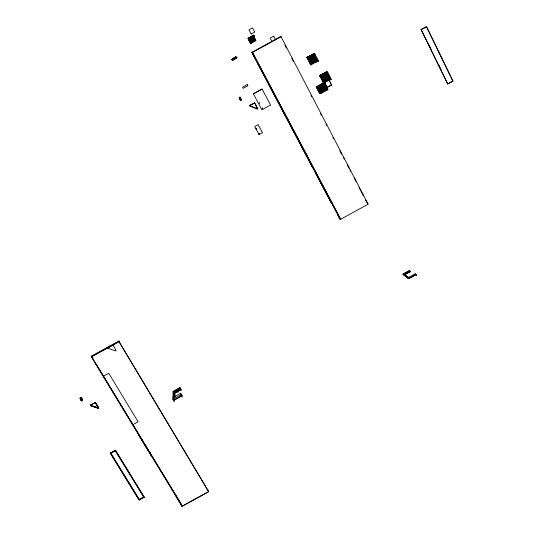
<?xml version="1.0" encoding="UTF-8"?>
<svg xmlns="http://www.w3.org/2000/svg" width="533" height="533" viewBox="0 0 533 533"><rect width="100%" height="100%" fill="white"/><g stroke="black" fill="none" stroke-linecap="round" stroke-linejoin="round"><path stroke-width="0.8" d="M174.018 399.304L174.311 401.602L172.905 399.23L173.092 391.515L180.007 387.711L173.965 391.209L173.845 397.005L174.211 397.631L174.331 391.648L176.27 390.582M174.944 397.138L175.017 392.801L177.596 391.389L177.915 392.101L178.502 391.782L178.182 391.062L181.053 389.483L175.017 392.974L174.657 392.368L180.687 388.87L173.778 392.674M177.915 392.101L178.502 391.608M178.182 391.062L178.502 391.782M177.496 389.903L177.815 390.622L177.496 389.903L180.367 388.33L174.331 391.822L173.965 391.209M176.909 390.396L177.236 390.936L180.687 389.037M173.352 491.353L182.046 506.35L208.703 491.679L118.919 341.406L91.223 356.71L182.046 506.35M174.577 396.525L174.657 392.188M173.985 401.043L174.005 399.883M173.278 399.863L173.305 398.704M173.338 397.371L173.458 392.128L173.092 391.515M150.559 453.117L150.459 454.496M150.819 455.122L150.659 454.782M149.407 452.764L149.52 451.418M149.746 453.317L149.853 451.964M144.21 497.282L115.408 450.212L110.278 453.217L139.173 500.054L144.21 497.282L115.408 450.212M148.327 450.991L148.447 449.645M110.877 453.15L139.333 499.408L143.677 496.936M146.335 446.174L146.222 447.527M145.502 446.341L145.629 445.008M139.173 500.054L110.318 453.017M142.331 441.124L142.471 439.818M119.059 341.766L119.026 340.96L91.409 356.151L91.223 356.71M119.026 340.96L118.899 341.486L208.703 491.679M90.49 404.98L90.597 405.793L98.192 408.298L98.472 407.978M98.472 408.065L98.498 407.432L95.347 402.455L90.523 405.04L90.803 404.767M103.662 376.012L108.785 373.327L138.12 421.803L133.01 424.614M98.465 407.578L95.567 402.635M94.947 402.482L95.527 402.781M107.992 347.729L108.139 348.409L115.848 350.98L116.087 350.341L113.109 345.371C110.751 344.185 103.369 351.267 112.523 345.091M90.61 405.413L95.234 402.642L98.378 407.852L90.53 405.28M90.597 405.793L90.423 405.34M257.706 108.865L257.759 108.479M249.584 105.487L249.577 105.894M96.306 364.425L182.353 506.084M96.173 364.059L96.027 364.525L96.34 364.352M82.515 400.323L82.622 399.99C81.522 395.626 78.338 398.064 81.582 400.836L82.515 400.323L81.056 397.451M81.582 400.836L82.415 400.23M80.203 398.864L81.436 400.909L80.296 398.811M93.442 359.495L93.561 359.835M91.869 356.264L91.676 356.824L119.079 341.706M249.551 105.487L249.957 105.174M257.739 108.872L257.412 109.118L249.517 105.787M251.15 34.052L254.741 32.067L252.542 27.883L248.951 29.875L251.196 34.019M248.958 37.89L248.724 38.656L249.111 38.343L248.331 38.849L248.151 38.509L248.598 38.09L251.196 43.113L251.596 42.887L248.958 37.89L251.596 42.887M249.184 37.776L251.816 42.773L252.216 42.547L249.577 37.55L252.216 42.547M250.144 37.25L252.775 42.247L250.517 37.963M250.443 37.083L253.075 42.08L253.435 41.88L250.836 36.857M249.784 37.443L252.415 42.44L252.815 42.22M251.416 36.55L254.088 41.521L253.688 41.741L251.096 36.717L253.688 41.741M251.723 36.384L254.354 41.381L254.747 41.154L252.116 36.157L254.747 41.154M249.191 38.676L248.451 39.175L249.191 38.676L249.384 39.049L248.644 39.549L249.384 39.049M252.349 36.037L254.981 41.034L255.374 40.814L252.742 35.811L255.374 40.814M253.348 35.484L255.98 40.488L255.62 40.681L252.988 35.684L255.62 40.681M250.09 38.296L254.121 36.044L254.587 36.937L250.557 39.175L250.184 38.223M250.277 38.236L250.557 39.175M253.801 35.231L248.505 38.243L248.718 38.536L254.021 35.644L253.801 35.231L248.565 38.116M250.39 38.449L253.988 36.391M249.517 39.309L248.778 39.808L249.517 39.309L249.711 39.682L248.971 40.175L249.331 39.982M254.021 35.644L248.331 38.849M250.577 38.849L254.208 36.85M254.121 36.044L254.434 37.024M250.617 38.922L254.261 36.91M249.091 40.375L249.83 39.882L250.024 40.255L249.284 40.748L249.091 40.375L249.83 39.882M254.128 36.697L250.497 38.689L254.101 36.61M254.587 36.937L253.968 36.131M250.157 40.515L249.411 41.008L250.157 40.515L250.35 40.888L249.611 41.374L249.97 41.181M250.683 41.521L249.937 42.007L250.683 41.521L250.483 41.148L249.744 41.634L250.097 41.441M251.01 42.147L250.257 42.633L251.01 42.147L250.81 41.781L250.064 42.267L250.423 42.067M251.356 42.813L250.61 43.293L251.356 42.813L251.163 42.44L250.41 42.92L250.77 42.727M233.614 58.104L234.3 59.383L233.354 59.903L232.668 58.623L233.634 58.09L232.668 58.623M234.84 57.377L235.733 56.891L236.439 58.21L235.546 58.697L234.853 57.371L235.733 56.891M248.151 38.509L248.878 37.97M327.575 89.771L328.048 89.464L327.808 88.998L326.196 89.311M234.027 59.11L235.379 58.357L234.027 59.11L233.86 58.803M234.3 59.383L233.354 59.903M235.546 58.697L236.439 58.21M273.722 36.184L275.528 39.649M331.633 202.46L331.279 202.613L251.902 52.341L340.047 219.136L340.354 218.97L252.189 52.187L256.087 59.916M252.236 52.554L252.529 52.387L340.72 219.256L368.123 204.186L281.044 36.717L252.229 52.614M232.461 59.25C234.027 58.483 230.569 59.649 232.441 60.229L237.052 57.697L236.459 56.984L235.833 57.331M281.044 36.717L280.471 36.644L280.738 36.957M313.584 53.88L313.131 54.126L313.477 54.752L313.97 54.479L313.651 53.746L306.895 57.437L307.248 57.917L306.988 57.411M312.118 55.232L311.858 54.726L314.617 53.567L314.916 54.06M327.715 72.361L327.415 71.875L325.843 72.295L326.283 73.054L326.776 72.781L326.256 71.928L326.516 72.428M329.494 79.677L331.293 79.237L327.768 72.368L325.67 72.941L325.41 72.441L327.415 71.875M315.636 173.258L316.076 173.172L315.636 173.258L331.073 202.46L331.986 202.713M337.362 214.199C337.869 213.506 338.835 218.557 340.047 219.136M339.914 219.03L340.72 219.256M80.017 398.291L80.949 397.778M82.622 399.99L80.896 397.538M180.754 390.542L181.34 390.223M172.952 397.498L180.74 393.214L182.133 395.573L182.146 397.292L180.747 394.92L180.74 393.214M172.905 399.23L180.747 394.92M174.344 399.857L182.133 395.573M408.031 278.512L402.955 274.049L409.704 270.504L403.921 273.689L405.4 275.228M173.611 400.416L181.447 396.106M403.268 274.655L410.017 271.11L404.234 274.288M403.548 275.195L410.297 271.65L404.514 274.828M415.187 273.782L416.593 275.561L415.187 273.782L408.571 277.42L403.921 273.689M415.987 274.395L408.485 278.519L402.955 274.049M406.259 276.241L409.177 278.586L415.793 274.948M110.278 453.217L115.375 450.412M110.857 453.23L115.248 450.818L143.67 497.022M139.193 499.834L144.23 497.062M182.046 506.223L208.696 491.579M249.711 39.682L249.151 39.509M250.024 40.255L249.471 40.082M249.284 40.748L249.644 40.548M250.35 40.888L249.797 40.715M250.483 41.148L250.323 41.714M250.45 41.974L250.81 41.781M250.803 42.64L251.163 42.44M273.782 36.151L270.198 38.129L272.003 41.587M233.654 58.41L234.953 57.864M231.848 59.516L232.415 60.182L231.868 59.556L234.467 58.064M235.859 57.377L236.459 56.984M235.086 57.87L235.606 57.584M233.934 58.657L235.18 57.97M237.025 57.651L236.425 58.037M251.789 52.407L280.638 36.55M254.181 55.912L253.861 56.085M263.575 74.66L257.719 63.66L258.032 63.487M263.535 74.667L263.888 74.487L256.859 61.375M306.895 57.437L314.617 53.567M308.181 56.991L308.674 56.718L307.215 57.271L307.474 57.777L308.44 57.504L308.087 56.791L309.56 56.232L309.826 56.745L308.84 57.024M311.252 55.319L309.42 56.072L309.68 56.578M311.598 55.139L312.098 54.866L312.358 55.379L310.259 55.612L310.519 56.118M312.864 54.426L311.099 55.166L311.512 55.832L311.019 56.105L310.606 55.432M313.211 54.246L313.71 53.973M307.155 57.937L313.91 54.253M313.937 54.373L313.384 54.679L316.782 61.462M307.394 58.184L307.741 58.663L307.394 58.184L310.726 56.351M307.481 58.157L313.484 54.859M312.958 54.786L314.97 54.066L318.534 60.995L316.922 61.555M307.654 58.69L314.41 54.999M313.504 56.745L314.57 55.878L308.194 59.536L307.841 59.056L314.503 55.392M318.534 60.995C314.177 61.881 317.715 64.18 313.151 56.598L314.57 55.878M308.101 59.563L313.431 56.631M239.184 97.572L240.669 100.404L239.144 97.566L240.083 97.033L241.676 99.878L240.543 100.484L239.444 98.185M308.281 59.903L308.634 60.382L308.281 59.903L314.37 56.578M308.54 60.409L313.964 57.451M314.443 58.383L309.113 61.315L308.76 60.829L314.85 57.511M312.251 166.856L312.691 166.762L312.251 166.856L268.206 83.508L268.559 83.335L252.182 52.187M309.02 61.335L315.01 58.044M309.207 61.695L309.56 62.174L309.207 61.695L315.296 58.377M309.466 62.201L315.556 58.883M309.686 62.627L310.039 63.107L309.686 62.627L315.01 59.696M309.78 62.601L315.776 59.31M253.368 93.828L262.096 89.044L270.591 105.048L261.89 109.811L253.368 93.828L262.096 89.044M309.946 63.127L316.036 59.816M310.139 63.507L310.492 63.987L310.139 63.507L314.796 60.949M310.233 63.487L316.895 59.823M310.399 64.013L317.155 60.329M310.606 64.406L310.959 64.893L310.606 64.406L316.029 61.462M310.866 64.913L317.615 61.235M249.711 105.307L254.821 102.896M319.627 75.573L319.987 76.059L319.627 75.573L326.363 71.915M321.506 75.013L319.953 75.426L320.213 75.926L321.272 75.786L321.765 75.519L321.506 75.013L320.44 75.153L320.699 75.659L321.765 75.519M321.272 75.786L320.826 74.946L322.385 74.527L322.645 75.033L321.086 75.446M323.225 74.074L321.659 74.493L321.919 75L322.991 74.853L323.491 74.58L322.985 73.774L324.071 73.621L324.331 74.127L322.751 74.547M322.152 74.227L324.071 73.621M324.91 73.168L324.417 73.441L324.677 73.947L325.17 73.674L324.91 73.168L323.331 73.594M325.177 73.001L325.67 72.728L325.93 73.234L324.084 73.161L324.344 73.661M326.516 72.275L324.577 72.888L324.837 73.394L325.93 73.234M319.887 76.072L321.312 75.333M321.919 75L322.412 74.727M322.638 74.6L326.622 72.415M320.12 76.319L320.48 76.805L320.12 76.319L326.189 73.021M320.38 76.819L327.115 73.154M320.566 77.178L320.926 77.671L320.566 77.178L327.302 73.521M323.544 82.935L329.834 79.49L330.213 79.677L328.761 80.35L325.93 74.847L327.369 74.167L320.999 78.018L321.359 78.511L320.999 78.018M320.826 77.678L327.369 74.167M327.482 74.387L326.303 75.026M321.259 78.518L327.329 75.226M327.802 76.152L321.732 79.444L321.472 78.937L327.435 75.659M321.472 78.937L327.542 75.646M321.732 79.444L328.355 75.799M328.241 77.005L322.172 80.296L321.912 79.797L327.982 76.505M322.172 80.296L328.135 77.019M328.055 78.298L322.751 81.209L322.392 80.716L328.355 77.445M322.392 80.716L328.461 77.432M322.652 81.223L327.948 78.304M328.501 79.17L323.098 82.095L322.838 81.596L328.141 78.677M322.838 81.596L328.248 78.671M323.098 82.095L328.395 79.177M325.357 86.586L323.304 82.488L328.601 79.577M323.304 82.488L328.708 79.564M316.229 86.906L316.815 86.632L320.306 93.375L319.72 93.648L316.375 86.926M320.693 93.168L317.102 86.426L317.688 86.153L320.966 92.389C321.272 90.497 319.06 91.136 320.966 92.389M321.199 92.022L317.961 85.953L318.547 85.68L321.685 91.749M321.752 90.85L318.861 85.46L319.354 85.193L322.592 91.256M323.671 91.476L323.185 91.743L319.7 85L320.286 84.72L323.424 90.797M323.738 90.57L320.599 84.5L321.192 84.227L324.43 90.33M324.277 89.004C323.091 88.898 325.603 89.491 324.69 90.324L321.419 84.054L322.012 83.774L325.39 90.53M325.503 89.657L322.265 83.588L322.858 83.308L326.336 90.064M319.5 92.955L326.156 89.297L327.315 89.271L327.562 89.83L326.443 89.864L323.058 83.201L323.644 82.921M330.107 79.464L323.225 83.301L324.797 82.948L325.057 83.448L323.478 83.801L325.057 83.448M328.761 80.35L330.213 79.677M421.07 29.615L426.54 26.65L452.983 81.069L447.72 83.961L421.07 29.615L426.54 26.65M424.961 27.983L426.273 27.256M322.125 84.667L323.664 84.214M325.023 88.065L323.098 84.401L325.257 83.841L325.516 84.347L323.937 84.687L324.424 84.421M322.238 84.88L323.411 84.227M323.678 84.187L325.257 83.841M325.69 84.7L324.111 85.04L325.69 84.7L325.949 85.2L324.364 85.54L325.949 85.2M325.63 85.826L326.129 85.553L326.383 86.06L324.544 85.886L326.129 85.553M325.456 86.473L324.97 86.739L326.556 86.413L326.816 86.912L326.323 87.185L326.063 86.686M282.963 110.597L291.857 127.54M325.696 88.078L324.257 88.738L325.323 87.878M326.482 87.459L326.976 87.185L327.235 87.692L325.383 87.505M324.257 88.738L325.436 88.092L327.409 88.045L327.662 88.545L327.169 88.818L326.069 88.858L326.556 88.585L326.303 88.092L325.81 88.358L327.409 88.045M325.643 88.005L327.235 87.692M325.963 87.998L331.599 84.96L326.416 74.88L329.061 80.03M320.273 91.15L323.877 89.184C325.916 91.549 314.717 93.475 324.191 89.791M326.083 87.998L331.599 84.96M323.991 89.391L320.52 91.423M324.137 89.684L320.626 91.629L320.373 91.13M324.457 90.304L320.946 92.249M320.713 92.389L324.903 90.21M255.953 128.493L256.473 128.953M327.808 88.998L320.566 92.949L319.42 92.955M320.593 93.168L321.179 92.895M321.446 92.695L322.039 92.429M324.184 91.243L324.57 90.976M326.536 89.95L327.022 89.677M256.113 128.793L256.366 129.013M319.793 93.515L320.859 93.515L327.562 89.83M259.191 133.823C257.779 133.07 260.73 135.155 259.078 134.596L254.741 126.514L258.125 124.649L262.476 132.744L259.078 134.596M305.909 154.017L292.637 129.013M447.567 83.967L452.983 81.069M98.232 408.151L91.396 405.899M98.192 408.298L98.498 407.432M313.477 54.752L311.625 55.505L311.365 54.999M310.866 55.938L312.358 55.379M310.026 56.391L311.512 55.832M313.151 56.598L316.256 62.088M314.23 56.291L316.869 61.415M314.683 56.098L317.202 61.495M313.264 56.811L313.631 56.618M307.841 59.056L308.194 59.536M308.76 60.829L309.113 61.315M316.435 61.635L313.904 56.458M316.269 61.741L313.597 56.631M263.808 74.52L331.546 202.42M326.283 73.054L325.177 73.214L324.923 72.715M323.591 74.094L324.677 73.947M321.312 74.673L322.385 74.527M321.572 75.18L322.645 75.033M326.969 74.56L329.614 79.63L326.089 72.841L326.642 72.535L326.296 72.042M325.93 74.847L329.021 79.957M326.682 74.713L329.327 79.783M321.912 79.797L322.272 80.29M330.147 79.35L331.293 79.237M328.654 80.137L329.034 80.33M323.058 83.201L326.289 89.271M323.538 83.061L325.237 86.593M323.711 83.028L324.797 82.948M322.858 83.308L325.89 89.391M322.012 83.774L325.043 89.85M321.419 84.054L324.657 90.117M321.192 84.227L323.877 89.631M320.599 84.5L323.837 90.57M320.286 84.72L323.324 90.797M319.7 85L323.284 91.743M318.547 85.68L321.586 91.756M317.688 86.153L320.386 91.549M317.102 86.426L320.859 93.515M326.383 86.06L324.797 86.386L326.556 86.413M316.815 86.632L320.306 93.375M325.716 86.966L326.816 86.912M325.23 87.239L326.976 87.185M325.27 87.905L324.144 88.525M325.11 88.018L324.784 88.178L322.891 84.514M324.377 88.398L324.717 88.231M323.991 89.477L320.46 91.436M319.72 93.648L316.322 86.899M239.917 97.126L241.469 99.964M93.675 406.359L97.492 407.618M259.291 134.496L259.651 134.682M367.603 203.886L368.123 204.186M254.687 102.816L257.812 108.565M406.566 276.167L408.311 277.573M80.077 398.111L81.249 400.017M92.222 357.483L93.035 358.822M91.696 356.764L182.353 506.05M138.4 434.661L150.819 455.089M180.007 387.711L180.367 388.497M180.694 388.877L181.053 389.656M258.831 133.643L259.458 134.789M235.346 57.098L236.052 58.423M233.494 58.17L234.18 59.449M248.824 38.876L249.024 39.242M337.669 214.033L340.221 218.863M408.891 278.039L409.177 278.586M354.099 177.909L355.971 181.52M358.975 187.29L363.479 195.951M365.352 199.555L367.23 203.166M284.875 45.112L286.408 48.063M291.784 58.397L293.317 61.348M310.972 95.294L311.745 96.773M320.573 113.749L321.339 115.221M325.943 124.076L326.709 125.555M332.852 137.361L333.618 138.84M339.761 150.646L341.68 154.337M343.505 157.641L344.251 159.087M347.263 164.87L349.142 168.481M349.895 169.927L350.641 171.373M409.577 270.411L410.017 271.11M323.824 73.327L324.077 73.827M313.557 53.773L313.817 54.279M323.571 73.894L323.831 74.393M312.698 54.279L313.124 54.939L312.631 55.212L312.205 54.546M322.498 74.04L322.991 74.853M321.892 74.8L322.152 75.306M324.304 83.215L324.564 83.721M324.764 84.114L325.023 84.62M325.197 84.974L325.456 85.473M326.916 88.311L327.169 88.818M309.766 55.885L310.173 56.565M321.572 78.931L321.832 79.43M322.492 80.71L322.751 81.209M322.945 81.582L323.198 82.082M323.404 82.475L325.39 86.299M325.87 87.239L326.129 87.738M309.067 56.505L309.327 57.018L307.967 57.511L307.708 57.004M323.298 84.021L325.436 88.092M308.927 56.338L309.187 56.844L310.672 56.291L310.406 55.778L308.58 56.518L308.94 57.231M322.585 84.68L324.517 88.345M322.278 84.847L324.211 88.511M326.962 72.122L330.74 79.544M327.102 74.207L329.947 79.703M327.175 74.447L329.78 79.517M329.307 80.743L331.479 84.967M326.109 75.046L328.721 80.123M314.157 53.82L314.417 54.333M314.41 54.373L317.974 61.302M421.21 29.581L447.72 83.961M426.76 27.436L452.823 81.076M428.519 43.939L431.057 49.149M438.679 64.786L441.577 70.736M248.065 38.463L248.425 38.263L251.023 43.293L250.67 43.486L248.065 38.463M247.332 84.554L242.548 87.179L243.181 88.345L247.958 85.72L247.319 84.554M254.534 102.982L249.644 105.654L257.452 108.812L254.534 102.982M259.444 102.802L259.491 103.169L259.444 102.802M262.329 108.026L262.589 108.998L262.329 108.026M326.622 74.767L329.227 79.843L326.622 74.767"/></g></svg>
